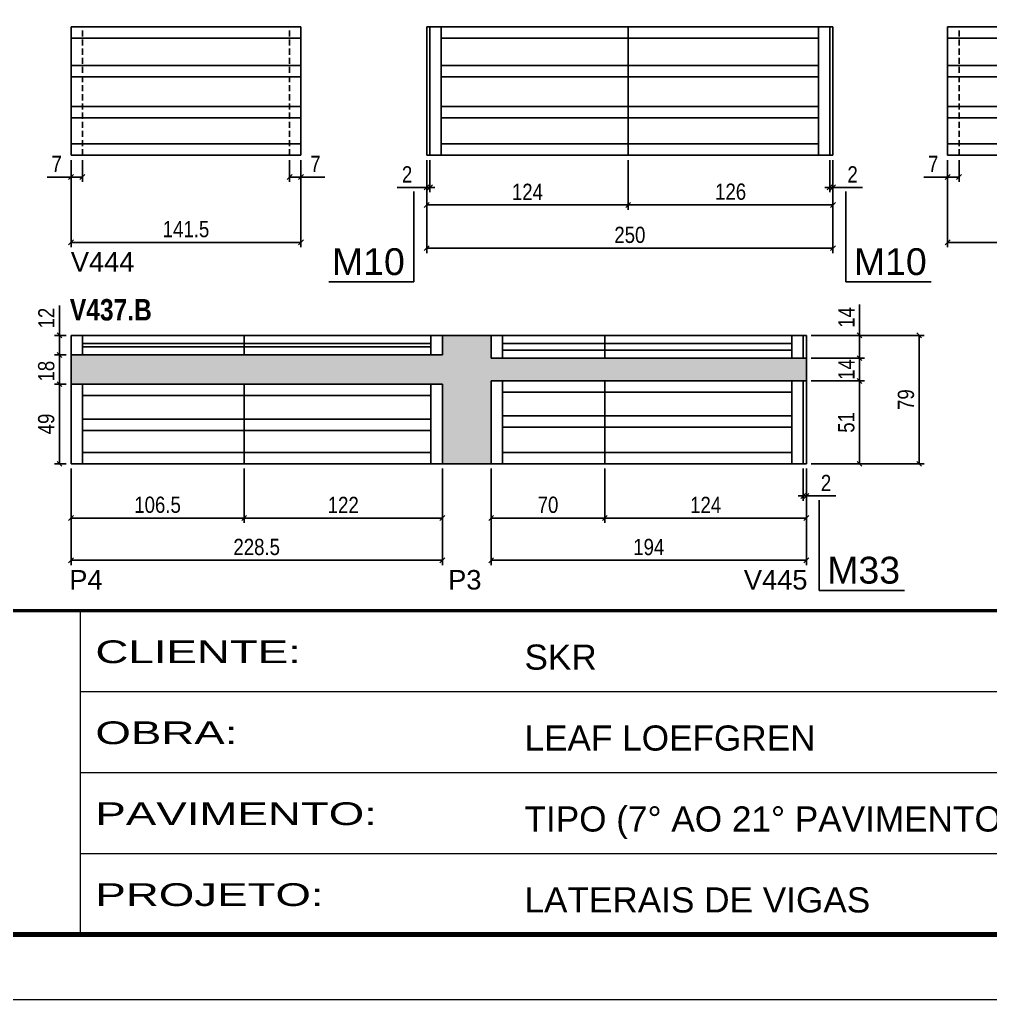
# Model space of a CAD drawing. Extents: x 3309 to 9563, y -2522 to 14608.
# Drawn here: x 3697 to 4295, y 10112 to 10715 of the extents above; entities that cross this region are included whole.
import ezdxf

# ---------------------------------------------------------------- set-up
doc = ezdxf.new("R2010")
doc.units = 0
for name, pattern in [('CONTINUO', [0]), ('DASHED', [0.75, 0.5, -0.25]), ('HIDDEN', [0.375, 0.25, -0.125])]:
    doc.linetypes.add(name, pattern=pattern)
for name, color, linetype in [('5', 5, 'Continuous'), ('COTA', 241, 'Continuous'), ('NOMENCLATURA', 7, 'Continuous'), ('Painéis', 200, 'Continuous'), ('SARR_2.2x7', 40, 'Continuous'), ('SARR_EDITAR', 141, 'Continuous')]:
    doc.layers.add(name, color=color, linetype=linetype)
doc.layers.add('Folhas', color=255, linetype='Continuous', lineweight=9)
doc.layers.add('SARRAFO DE PRESSAO', color=251, linetype='DASHED', lineweight=9)
doc.styles.add('ARIAL', font='arial.ttf')
doc.styles.add('COTA TECNICA', font='techl___.ttf', dxfattribs={"height": 10})
doc.styles.get("Standard").update_dxf_attribs({"font": 'arial.ttf'})
doc.styles.add('TECNICA', font='techb___.ttf', dxfattribs={"height": 10})
doc.styles.add('Tecnologia', font='')
doc.styles.get('Tecnologia').set_extended_font_data('Forgotten Futurist')
doc.dimstyles.new('PAINEL', dxfattribs={"dimtxt": 10, "dimasz": 3, "dimexe": 3, "dimexo": 3, "dimgap": 3, "dimtad": 1, "dimdec": 1, "dimzin": 12, "dimdsep": 46, "dimtxsty": 'COTA TECNICA', "dimblk1": 'OBLIQUE', "dimblk2": 'OBLIQUE', "dimsah": 1, "dimcen": 0.9, "dimclrd": 4, "dimclre": 4, "dimclrt": 240, "dimadec": 1, "dimazin": 3, "dimtfac": 1, "dimtdec": 1, "dimtmove": 0, "dimatfit": 3, "dimfxl": 1, "dimtolj": 1, "dimtzin": 12, "dimarcsym": 0})

# ---------------------------------------------------------------- blocks, each defined once
blk = doc.blocks.new('9999999999')
at = {"color": 30, "linetype": 'CONTINUO'}
for p, q in [((98564.56, 34230.21), (98564.56, 34429.45)), ((98564.56, 34379.64), (99583.98, 34379.64)), ((98564.56, 34329.83), (99487.98, 34329.83)), ((98564.56, 34280.02), (99487.98, 34280.02))]:
    blk.add_line(p, q, dxfattribs=at)
at = {"color": 30, "linetype": 'CONTINUO', "const_width": 2}
blk.add_lwpolyline([(99583.98, 34230.21), (99583.98, 34414.45, 0.414214), (99568.98, 34429.45), (98228.98, 34429.45, 0.414214), (98213.98, 34414.45), (98213.98, 34245.21, 0.414214), (98228.98, 34230.21), (99583.98, 34230.21)], format="xyb", dxfattribs=at)
at = {"layer": 'Folhas'}
blk.add_lwpolyline([(98138.98, 34190.21), (99623.98, 34190.21), (99623.98, 35240.21), (98138.98, 35240.21)], close=True, dxfattribs=at)
at = {"layer": 'Folhas', "color": 30, "const_width": 3}
blk.add_lwpolyline([(98213.98, 34230.21), (99583.98, 34230.21), (99583.98, 35200.21), (98213.98, 35200.21)], close=True, dxfattribs=at)
at = {"color": 7, "linetype": 'Continuous', "ltscale": 5, "style": 'ARIAL'}
for s, height, p in [('SKR', 15.483, (98837.68, 34393.13)), ('LEAF LOEFGREN', 15.4829, (98837.68, 34343.32)), ('TIPO (7° AO 21° PAVIMENTO)', 15.4829, (98837.68, 34293.51)), ('LATERAIS DE VIGAS', 15.4829, (98837.68, 34243.7))]:
    blk.add_text(s, height=height, dxfattribs=at).set_placement(p)
at = {"layer": 'Folhas', "color": 7, "style": 'Tecnologia', "width": 1.5}
for s, p in [('CLIENTE:', (98573.65, 34397.17)), ('OBRA:', (98573.65, 34347.31)), ('PAVIMENTO:', (98573.65, 34297.5)), ('PROJETO:', (98573.65, 34247.69))]:
    blk.add_text(s, height=14, dxfattribs=at).set_placement(p)
blk = doc.blocks.new('_Oblique')
at = {"color": 0, "linetype": 'ByBlock', "lineweight": -2}
blk.add_line((-0.5, -0.5), (0.5, 0.5), dxfattribs=at)
blk = doc.blocks.new('*D1570')
at = {"layer": 'COTA', "color": 4, "lineweight": -2, "transparency": 16777216}
for p, q in [((3987.54, 10438.78), (3987.54, 10379.4)), ((4181.54, 10438.78), (4181.54, 10379.4)), ((4181.54, 10382.4), (3987.54, 10382.4))]:
    blk.add_line(p, q, dxfattribs=at)
at = {"layer": 'Defpoints', "color": 0, "transparency": 16777216}
for p in [(3987.54, 10441.78), (4181.54, 10441.78), (3987.54, 10382.4)]:
    blk.add_point(p, dxfattribs=at)
at = {"layer": 'COTA', "color": 4, "lineweight": -2, "transparency": 16777216, "xscale": 3, "yscale": 3, "zscale": 3, "rotation": 180}
blk.add_blockref('_Oblique', (3987.54, 10382.4), dxfattribs=at)
at = {"layer": 'COTA', "color": 4, "lineweight": -2, "transparency": 16777216, "xscale": 3, "yscale": 3, "zscale": 3}
blk.add_blockref('_Oblique', (4181.54, 10382.4), dxfattribs=at)
at = {"layer": 'COTA', "color": 240, "transparency": 16777216, "insert": (4084.54, 10390.5), "char_height": 10, "attachment_point": 5, "style": 'COTA TECNICA'}
blk.add_mtext('\\A1;194', dxfattribs=at)
blk = doc.blocks.new('*D1567')
at = {"layer": 'COTA', "color": 4, "lineweight": -2, "transparency": 16777216}
for p, q in [((4184.54, 10492.78), (4217.23, 10492.78)), ((4214.23, 10492.78), (4214.23, 10441.78)), ((4184.54, 10441.78), (4217.23, 10441.78))]:
    blk.add_line(p, q, dxfattribs=at)
at = {"layer": 'Defpoints', "color": 0, "transparency": 16777216}
for p in [(4181.54, 10492.78, 0), (4181.54, 10441.78, 0), (4214.23, 10441.78)]:
    blk.add_point(p, dxfattribs=at)
at = {"layer": 'COTA', "color": 4, "lineweight": -2, "transparency": 16777216, "xscale": 3, "yscale": 3, "zscale": 3}
for p, rotation in [((4214.23, 10492.78), 90), ((4214.23, 10441.78), 270)]:
    blk.add_blockref('_Oblique', p, dxfattribs=dict(at, rotation=rotation))
at = {"layer": 'COTA', "color": 240, "transparency": 16777216, "insert": (4206.12, 10467.28), "char_height": 10, "attachment_point": 5, "rotation": 90, "style": 'COTA TECNICA'}
blk.add_mtext('\\A1;51', dxfattribs=at)
blk = doc.blocks.new('*D1568')
at = {"layer": 'COTA', "color": 4, "lineweight": -2, "transparency": 16777216}
for p, q in [((4184.54, 10506.78), (4217.23, 10506.78)), ((4214.23, 10492.78), (4214.23, 10506.78)), ((4184.54, 10492.78), (4217.23, 10492.78))]:
    blk.add_line(p, q, dxfattribs=at)
at = {"layer": 'Defpoints', "color": 0, "transparency": 16777216}
for p in [(4181.54, 10506.78, 0), (4214.23, 10506.78), (4181.54, 10492.78, 0)]:
    blk.add_point(p, dxfattribs=at)
at = {"layer": 'COTA', "color": 4, "lineweight": -2, "transparency": 16777216, "xscale": 3, "yscale": 3, "zscale": 3}
for p, rotation in [((4214.23, 10506.78), 90), ((4214.23, 10492.78), 270)]:
    blk.add_blockref('_Oblique', p, dxfattribs=dict(at, rotation=rotation))
at = {"layer": 'COTA', "color": 240, "transparency": 16777216, "insert": (4206.16, 10499.78), "char_height": 10, "attachment_point": 5, "rotation": 90, "style": 'COTA TECNICA'}
blk.add_mtext('\\A1;14', dxfattribs=at)
blk = doc.blocks.new('*D1565')
at = {"layer": 'COTA', "color": 4, "lineweight": -2, "transparency": 16777216}
for p, q in [((4214.23, 10520.78), (4214.23, 10539.9)), ((4184.54, 10520.78), (4217.23, 10520.78)), ((4214.23, 10506.78), (4214.23, 10520.78)), ((4184.54, 10506.78), (4217.23, 10506.78))]:
    blk.add_line(p, q, dxfattribs=at)
at = {"layer": 'Defpoints', "color": 0, "transparency": 16777216}
for p in [(4181.54, 10520.78), (4214.23, 10520.78), (4181.54, 10506.78)]:
    blk.add_point(p, dxfattribs=at)
at = {"layer": 'COTA', "color": 4, "lineweight": -2, "transparency": 16777216, "xscale": 3, "yscale": 3, "zscale": 3}
for p, rotation in [((4214.23, 10520.78), 90), ((4214.23, 10506.78), 270)]:
    blk.add_blockref('_Oblique', p, dxfattribs=dict(at, rotation=rotation))
at = {"layer": 'COTA', "color": 240, "transparency": 16777216, "insert": (4206.16, 10531.84), "char_height": 10, "attachment_point": 5, "rotation": 90, "style": 'COTA TECNICA'}
blk.add_mtext('\\A1;14', dxfattribs=at)
blk = doc.blocks.new('*D1566')
at = {"layer": 'COTA', "color": 4, "lineweight": -2, "transparency": 16777216}
for p, q in [((4057.54, 10438.78), (4057.54, 10405.39)), ((4181.54, 10438.78), (4181.54, 10405.39)), ((4181.54, 10408.39), (4057.54, 10408.39))]:
    blk.add_line(p, q, dxfattribs=at)
at = {"layer": 'Defpoints', "color": 0, "transparency": 16777216}
for p in [(4057.54, 10441.78), (4181.54, 10441.78), (4057.54, 10408.39)]:
    blk.add_point(p, dxfattribs=at)
at = {"layer": 'COTA', "color": 4, "lineweight": -2, "transparency": 16777216, "xscale": 3, "yscale": 3, "zscale": 3, "rotation": 180}
blk.add_blockref('_Oblique', (4057.54, 10408.39), dxfattribs=at)
at = {"layer": 'COTA', "color": 4, "lineweight": -2, "transparency": 16777216, "xscale": 3, "yscale": 3, "zscale": 3}
blk.add_blockref('_Oblique', (4181.54, 10408.39), dxfattribs=at)
at = {"layer": 'COTA', "color": 240, "transparency": 16777216, "insert": (4119.54, 10416.46), "char_height": 10, "attachment_point": 5, "style": 'COTA TECNICA'}
blk.add_mtext('\\A1;124', dxfattribs=at)
blk = doc.blocks.new('*D1556')
at = {"layer": 'COTA', "color": 4, "lineweight": -2, "transparency": 16777216}
for p, q in [((3987.54, 10438.78), (3987.54, 10405.39)), ((4057.54, 10438.78), (4057.54, 10405.39)), ((4057.54, 10408.39), (3987.54, 10408.39))]:
    blk.add_line(p, q, dxfattribs=at)
at = {"layer": 'Defpoints', "color": 0, "transparency": 16777216}
for p in [(3987.54, 10441.78), (4057.54, 10441.78), (3987.54, 10408.39)]:
    blk.add_point(p, dxfattribs=at)
at = {"layer": 'COTA', "color": 4, "lineweight": -2, "transparency": 16777216, "xscale": 3, "yscale": 3, "zscale": 3, "rotation": 180}
blk.add_blockref('_Oblique', (3987.54, 10408.39), dxfattribs=at)
at = {"layer": 'COTA', "color": 4, "lineweight": -2, "transparency": 16777216, "xscale": 3, "yscale": 3, "zscale": 3}
blk.add_blockref('_Oblique', (4057.54, 10408.39), dxfattribs=at)
at = {"layer": 'COTA', "color": 240, "transparency": 16777216, "insert": (4022.54, 10416.49), "char_height": 10, "attachment_point": 5, "style": 'COTA TECNICA'}
blk.add_mtext('\\A1;70', dxfattribs=at)
blk = doc.blocks.new('*D1557')
at = {"layer": 'COTA', "color": 4, "lineweight": -2, "transparency": 16777216}
for p, q in [((4179.54, 10438.78), (4179.54, 10419)), ((4181.54, 10438.78), (4181.54, 10419)), ((4179.54, 10422), (4176.54, 10422)), ((4179.54, 10422), (4181.54, 10422)), ((4181.54, 10422), (4199.65, 10422))]:
    blk.add_line(p, q, dxfattribs=at)
at = {"layer": 'Defpoints', "color": 0, "transparency": 16777216}
for p in [(4179.54, 10441.78), (4181.54, 10441.78), (4181.54, 10422)]:
    blk.add_point(p, dxfattribs=at)
at = {"layer": 'COTA', "color": 4, "lineweight": -2, "transparency": 16777216, "xscale": 3, "yscale": 3, "zscale": 3}
blk.add_blockref('_Oblique', (4179.54, 10422), dxfattribs=at)
at = {"layer": 'COTA', "color": 4, "lineweight": -2, "transparency": 16777216, "xscale": 3, "yscale": 3, "zscale": 3, "rotation": 180}
blk.add_blockref('_Oblique', (4181.54, 10422), dxfattribs=at)
at = {"layer": 'COTA', "color": 240, "transparency": 16777216, "insert": (4193.6, 10430), "char_height": 10, "attachment_point": 5, "style": 'COTA TECNICA'}
blk.add_mtext('\\A1;2', dxfattribs=at)
blk = doc.blocks.new('*D1558')
at = {"layer": 'COTA', "color": 4, "lineweight": -2, "transparency": 16777216}
for p, q in [((3729.04, 10438.78), (3729.04, 10379.4)), ((3957.54, 10438.78), (3957.54, 10379.4)), ((3957.54, 10382.4), (3729.04, 10382.4))]:
    blk.add_line(p, q, dxfattribs=at)
at = {"layer": 'Defpoints', "color": 0, "transparency": 16777216}
for p in [(3729.04, 10441.78), (3957.54, 10441.78), (3729.04, 10382.4)]:
    blk.add_point(p, dxfattribs=at)
at = {"layer": 'COTA', "color": 4, "lineweight": -2, "transparency": 16777216, "xscale": 3, "yscale": 3, "zscale": 3, "rotation": 180}
blk.add_blockref('_Oblique', (3729.04, 10382.4), dxfattribs=at)
at = {"layer": 'COTA', "color": 4, "lineweight": -2, "transparency": 16777216, "xscale": 3, "yscale": 3, "zscale": 3}
blk.add_blockref('_Oblique', (3957.54, 10382.4), dxfattribs=at)
at = {"layer": 'COTA', "color": 240, "transparency": 16777216, "insert": (3843.29, 10390.53), "char_height": 10, "attachment_point": 5, "style": 'COTA TECNICA'}
blk.add_mtext('\\A1;228.5', dxfattribs=at)
blk = doc.blocks.new('*D1559')
at = {"layer": 'COTA', "color": 4, "lineweight": -2, "transparency": 16777216}
for p, q in [((3835.54, 10438.78), (3835.54, 10405.39)), ((3957.54, 10438.78), (3957.54, 10405.39)), ((3957.54, 10408.39), (3835.54, 10408.39))]:
    blk.add_line(p, q, dxfattribs=at)
at = {"layer": 'Defpoints', "color": 0, "transparency": 16777216}
for p in [(3835.54, 10441.78), (3957.54, 10441.78), (3835.54, 10408.39)]:
    blk.add_point(p, dxfattribs=at)
at = {"layer": 'COTA', "color": 4, "lineweight": -2, "transparency": 16777216, "xscale": 3, "yscale": 3, "zscale": 3, "rotation": 180}
blk.add_blockref('_Oblique', (3835.54, 10408.39), dxfattribs=at)
at = {"layer": 'COTA', "color": 4, "lineweight": -2, "transparency": 16777216, "xscale": 3, "yscale": 3, "zscale": 3}
blk.add_blockref('_Oblique', (3957.54, 10408.39), dxfattribs=at)
at = {"layer": 'COTA', "color": 240, "transparency": 16777216, "insert": (3896.54, 10416.45), "char_height": 10, "attachment_point": 5, "style": 'COTA TECNICA'}
blk.add_mtext('\\A1;122', dxfattribs=at)
blk = doc.blocks.new('*D1560')
at = {"layer": 'COTA', "color": 4, "lineweight": -2, "transparency": 16777216}
for p, q in [((3729.04, 10438.78), (3729.04, 10405.39)), ((3835.54, 10438.78), (3835.54, 10405.39)), ((3835.54, 10408.39), (3729.04, 10408.39))]:
    blk.add_line(p, q, dxfattribs=at)
at = {"layer": 'Defpoints', "color": 0, "transparency": 16777216}
for p in [(3729.04, 10441.78), (3835.54, 10441.78), (3729.04, 10408.39)]:
    blk.add_point(p, dxfattribs=at)
at = {"layer": 'COTA', "color": 4, "lineweight": -2, "transparency": 16777216, "xscale": 3, "yscale": 3, "zscale": 3, "rotation": 180}
blk.add_blockref('_Oblique', (3729.04, 10408.39), dxfattribs=at)
at = {"layer": 'COTA', "color": 4, "lineweight": -2, "transparency": 16777216, "xscale": 3, "yscale": 3, "zscale": 3}
blk.add_blockref('_Oblique', (3835.54, 10408.39), dxfattribs=at)
at = {"layer": 'COTA', "color": 240, "transparency": 16777216, "insert": (3782.29, 10416.5), "char_height": 10, "attachment_point": 5, "style": 'COTA TECNICA'}
blk.add_mtext('\\A1;106.5', dxfattribs=at)
blk = doc.blocks.new('*D1562')
at = {"layer": 'COTA', "color": 4, "lineweight": -2, "transparency": 16777216}
for p, q in [((3726.04, 10490.78), (3718.91, 10490.78)), ((3721.91, 10441.78), (3721.91, 10490.78)), ((3726.04, 10441.78), (3718.91, 10441.78))]:
    blk.add_line(p, q, dxfattribs=at)
at = {"layer": 'Defpoints', "color": 0, "transparency": 16777216}
for p in [(3721.91, 10490.78), (3729.04, 10490.78), (3729.04, 10441.78)]:
    blk.add_point(p, dxfattribs=at)
at = {"layer": 'COTA', "color": 4, "lineweight": -2, "transparency": 16777216, "xscale": 3, "yscale": 3, "zscale": 3}
for p, rotation in [((3721.91, 10490.78), 90), ((3721.91, 10441.78), 270)]:
    blk.add_blockref('_Oblique', p, dxfattribs=dict(at, rotation=rotation))
at = {"layer": 'COTA', "color": 240, "transparency": 16777216, "insert": (3713.81, 10466.28), "char_height": 10, "attachment_point": 5, "rotation": 90, "style": 'COTA TECNICA'}
blk.add_mtext('\\A1;49', dxfattribs=at)
blk = doc.blocks.new('*D1563')
at = {"layer": 'COTA', "color": 4, "lineweight": -2, "transparency": 16777216}
for p, q in [((3726.04, 10508.78), (3718.91, 10508.78)), ((3721.91, 10490.78), (3721.91, 10508.78)), ((3726.04, 10490.78), (3718.91, 10490.78))]:
    blk.add_line(p, q, dxfattribs=at)
at = {"layer": 'Defpoints', "color": 0, "transparency": 16777216}
for p in [(3721.91, 10508.78), (3729.04, 10508.78), (3729.04, 10490.78)]:
    blk.add_point(p, dxfattribs=at)
at = {"layer": 'COTA', "color": 4, "lineweight": -2, "transparency": 16777216, "xscale": 3, "yscale": 3, "zscale": 3}
for p, rotation in [((3721.91, 10508.78), 90), ((3721.91, 10490.78), 270)]:
    blk.add_blockref('_Oblique', p, dxfattribs=dict(at, rotation=rotation))
at = {"layer": 'COTA', "color": 240, "transparency": 16777216, "insert": (3713.82, 10498.78), "char_height": 10, "attachment_point": 5, "rotation": 90, "style": 'COTA TECNICA'}
blk.add_mtext('\\A1;18', dxfattribs=at)
blk = doc.blocks.new('*D1564')
at = {"layer": 'COTA', "color": 4, "lineweight": -2, "transparency": 16777216}
for p, q in [((3721.91, 10520.78), (3721.91, 10539.1)), ((3726.04, 10520.78), (3718.91, 10520.78)), ((3721.91, 10508.78), (3721.91, 10520.78)), ((3726.04, 10508.78), (3718.91, 10508.78))]:
    blk.add_line(p, q, dxfattribs=at)
at = {"layer": 'Defpoints', "color": 0, "transparency": 16777216}
for p in [(3721.91, 10520.78), (3729.04, 10520.78), (3729.04, 10508.78)]:
    blk.add_point(p, dxfattribs=at)
at = {"layer": 'COTA', "color": 4, "lineweight": -2, "transparency": 16777216, "xscale": 3, "yscale": 3, "zscale": 3}
for p, rotation in [((3721.91, 10520.78), 90), ((3721.91, 10508.78), 270)]:
    blk.add_blockref('_Oblique', p, dxfattribs=dict(at, rotation=rotation))
at = {"layer": 'COTA', "color": 240, "transparency": 16777216, "insert": (3713.86, 10531.44), "char_height": 10, "attachment_point": 5, "rotation": 90, "style": 'COTA TECNICA'}
blk.add_mtext('\\A1;12', dxfattribs=at)
blk = doc.blocks.new('*D1573')
at = {"layer": 'COTA', "color": 4, "lineweight": -2, "transparency": 16777216}
for p, q in [((3729.04, 10628.67), (3729.04, 10575.05)), ((3870.54, 10628.67), (3870.54, 10575.05)), ((3870.54, 10578.05), (3729.04, 10578.05))]:
    blk.add_line(p, q, dxfattribs=at)
at = {"layer": 'Defpoints', "color": 0, "transparency": 16777216}
for p in [(3729.04, 10631.67), (3870.54, 10631.67), (3729.04, 10578.05)]:
    blk.add_point(p, dxfattribs=at)
at = {"layer": 'COTA', "color": 4, "lineweight": -2, "transparency": 16777216, "xscale": 3, "yscale": 3, "zscale": 3, "rotation": 180}
blk.add_blockref('_Oblique', (3729.04, 10578.05), dxfattribs=at)
at = {"layer": 'COTA', "color": 4, "lineweight": -2, "transparency": 16777216, "xscale": 3, "yscale": 3, "zscale": 3}
blk.add_blockref('_Oblique', (3870.54, 10578.05), dxfattribs=at)
at = {"layer": 'COTA', "color": 240, "transparency": 16777216, "insert": (3799.79, 10586.16), "char_height": 10, "attachment_point": 5, "style": 'COTA TECNICA'}
blk.add_mtext('\\A1;141.5', dxfattribs=at)
blk = doc.blocks.new('*D1574')
at = {"layer": 'COTA', "color": 4, "lineweight": -2, "transparency": 16777216}
for p, q in [((3863.54, 10628.67), (3863.54, 10615.25)), ((3870.54, 10628.67), (3870.54, 10615.25)), ((3863.54, 10618.25), (3870.54, 10618.25)), ((3870.54, 10618.25), (3885.27, 10618.25))]:
    blk.add_line(p, q, dxfattribs=at)
at = {"layer": 'Defpoints', "color": 0, "transparency": 16777216}
for p in [(3863.54, 10631.67), (3870.54, 10631.67), (3870.54, 10618.25)]:
    blk.add_point(p, dxfattribs=at)
at = {"layer": 'COTA', "color": 4, "lineweight": -2, "transparency": 16777216, "xscale": 3, "yscale": 3, "zscale": 3, "rotation": 180}
blk.add_blockref('_Oblique', (3863.54, 10618.25), dxfattribs=at)
at = {"layer": 'COTA', "color": 4, "lineweight": -2, "transparency": 16777216, "xscale": 3, "yscale": 3, "zscale": 3}
blk.add_blockref('_Oblique', (3870.54, 10618.25), dxfattribs=at)
at = {"layer": 'COTA', "color": 240, "transparency": 16777216, "insert": (3879.41, 10626.32), "char_height": 10, "attachment_point": 5, "style": 'COTA TECNICA'}
blk.add_mtext('\\A1;7', dxfattribs=at)
blk = doc.blocks.new('*D1572')
at = {"layer": 'COTA', "color": 4, "lineweight": -2, "transparency": 16777216}
for p, q in [((3729.04, 10628.67), (3729.04, 10615.25)), ((3736.04, 10628.67), (3736.04, 10615.25)), ((3729.04, 10618.25), (3714.31, 10618.25)), ((3736.04, 10618.25), (3729.04, 10618.25))]:
    blk.add_line(p, q, dxfattribs=at)
at = {"layer": 'Defpoints', "color": 0, "transparency": 16777216}
for p in [(3729.04, 10631.67), (3736.04, 10631.67), (3729.04, 10618.25)]:
    blk.add_point(p, dxfattribs=at)
at = {"layer": 'COTA', "color": 4, "lineweight": -2, "transparency": 16777216, "xscale": 3, "yscale": 3, "zscale": 3, "rotation": 180}
blk.add_blockref('_Oblique', (3729.04, 10618.25), dxfattribs=at)
at = {"layer": 'COTA', "color": 4, "lineweight": -2, "transparency": 16777216, "xscale": 3, "yscale": 3, "zscale": 3}
blk.add_blockref('_Oblique', (3736.04, 10618.25), dxfattribs=at)
at = {"layer": 'COTA', "color": 240, "transparency": 16777216, "insert": (3720.18, 10626.32), "char_height": 10, "attachment_point": 5, "style": 'COTA TECNICA'}
blk.add_mtext('\\A1;7', dxfattribs=at)
blk = doc.blocks.new('*D1578')
at = {"layer": 'COTA', "color": 4, "lineweight": -2, "transparency": 16777216}
for p, q in [((3947.9, 10628.67), (3947.9, 10571.5)), ((4197.9, 10628.67), (4197.9, 10571.5)), ((4197.9, 10574.5), (3947.9, 10574.5))]:
    blk.add_line(p, q, dxfattribs=at)
at = {"layer": 'Defpoints', "color": 0, "transparency": 16777216}
for p in [(3947.9, 10631.67), (4197.9, 10631.67), (3947.9, 10574.5)]:
    blk.add_point(p, dxfattribs=at)
at = {"layer": 'COTA', "color": 4, "lineweight": -2, "transparency": 16777216, "xscale": 3, "yscale": 3, "zscale": 3, "rotation": 180}
blk.add_blockref('_Oblique', (3947.9, 10574.5), dxfattribs=at)
at = {"layer": 'COTA', "color": 4, "lineweight": -2, "transparency": 16777216, "xscale": 3, "yscale": 3, "zscale": 3}
blk.add_blockref('_Oblique', (4197.9, 10574.5), dxfattribs=at)
at = {"layer": 'COTA', "color": 240, "transparency": 16777216, "insert": (4072.9, 10582.61), "char_height": 10, "attachment_point": 5, "style": 'COTA TECNICA'}
blk.add_mtext('\\A1;250', dxfattribs=at)
blk = doc.blocks.new('*D1575')
at = {"layer": 'COTA', "color": 4, "lineweight": -2, "transparency": 16777216}
for p, q in [((3947.9, 10628.67), (3947.9, 10598.09)), ((4071.9, 10628.67), (4071.9, 10598.09)), ((3947.9, 10601.09), (4071.9, 10601.09))]:
    blk.add_line(p, q, dxfattribs=at)
at = {"layer": 'Defpoints', "color": 0, "transparency": 16777216}
for p in [(3947.9, 10631.67), (4071.9, 10631.67), (4071.9, 10601.09)]:
    blk.add_point(p, dxfattribs=at)
at = {"layer": 'COTA', "color": 4, "lineweight": -2, "transparency": 16777216, "xscale": 3, "yscale": 3, "zscale": 3, "rotation": 180}
blk.add_blockref('_Oblique', (3947.9, 10601.09), dxfattribs=at)
at = {"layer": 'COTA', "color": 4, "lineweight": -2, "transparency": 16777216, "xscale": 3, "yscale": 3, "zscale": 3}
blk.add_blockref('_Oblique', (4071.9, 10601.09), dxfattribs=at)
at = {"layer": 'COTA', "color": 240, "transparency": 16777216, "insert": (4009.9, 10609.16), "char_height": 10, "attachment_point": 5, "style": 'COTA TECNICA'}
blk.add_mtext('\\A1;124', dxfattribs=at)
blk = doc.blocks.new('*D1576')
at = {"layer": 'COTA', "color": 4, "lineweight": -2, "transparency": 16777216}
for p, q in [((3947.9, 10628.67), (3947.9, 10608.89)), ((3949.9, 10628.67), (3949.9, 10608.89)), ((3947.9, 10611.89), (3929.79, 10611.89)), ((3949.9, 10611.89), (3947.9, 10611.89)), ((3949.9, 10611.89), (3952.9, 10611.89))]:
    blk.add_line(p, q, dxfattribs=at)
at = {"layer": 'Defpoints', "color": 0, "transparency": 16777216}
for p in [(3947.9, 10631.67), (3949.9, 10631.67), (3947.9, 10611.89)]:
    blk.add_point(p, dxfattribs=at)
at = {"layer": 'COTA', "color": 4, "lineweight": -2, "transparency": 16777216, "xscale": 3, "yscale": 3, "zscale": 3}
blk.add_blockref('_Oblique', (3947.9, 10611.89), dxfattribs=at)
at = {"layer": 'COTA', "color": 4, "lineweight": -2, "transparency": 16777216, "xscale": 3, "yscale": 3, "zscale": 3, "rotation": 180}
blk.add_blockref('_Oblique', (3949.9, 10611.89), dxfattribs=at)
at = {"layer": 'COTA', "color": 240, "transparency": 16777216, "insert": (3935.84, 10619.89), "char_height": 10, "attachment_point": 5, "style": 'COTA TECNICA'}
blk.add_mtext('\\A1;2', dxfattribs=at)
blk = doc.blocks.new('*D1579')
at = {"layer": 'COTA', "color": 4, "lineweight": -2, "transparency": 16777216}
for p, q in [((4071.9, 10628.67), (4071.9, 10598.09)), ((4197.9, 10628.67), (4197.9, 10598.09)), ((4071.9, 10601.09), (4197.9, 10601.09))]:
    blk.add_line(p, q, dxfattribs=at)
at = {"layer": 'Defpoints', "color": 0, "transparency": 16777216}
for p in [(4071.9, 10631.67), (4197.9, 10631.67), (4197.9, 10601.09)]:
    blk.add_point(p, dxfattribs=at)
at = {"layer": 'COTA', "color": 4, "lineweight": -2, "transparency": 16777216, "xscale": 3, "yscale": 3, "zscale": 3, "rotation": 180}
blk.add_blockref('_Oblique', (4071.9, 10601.09), dxfattribs=at)
at = {"layer": 'COTA', "color": 4, "lineweight": -2, "transparency": 16777216, "xscale": 3, "yscale": 3, "zscale": 3}
blk.add_blockref('_Oblique', (4197.9, 10601.09), dxfattribs=at)
at = {"layer": 'COTA', "color": 240, "transparency": 16777216, "insert": (4134.9, 10609.19), "char_height": 10, "attachment_point": 5, "style": 'COTA TECNICA'}
blk.add_mtext('\\A1;126', dxfattribs=at)
blk = doc.blocks.new('*D1577')
at = {"layer": 'COTA', "color": 4, "lineweight": -2, "transparency": 16777216}
for p, q in [((4195.9, 10628.67), (4195.9, 10608.89)), ((4197.9, 10628.67), (4197.9, 10608.89)), ((4195.9, 10611.89), (4192.9, 10611.89)), ((4195.9, 10611.89), (4197.9, 10611.89)), ((4197.9, 10611.89), (4216.01, 10611.89))]:
    blk.add_line(p, q, dxfattribs=at)
at = {"layer": 'Defpoints', "color": 0, "transparency": 16777216}
for p in [(4195.9, 10631.67), (4197.9, 10631.67), (4197.9, 10611.89)]:
    blk.add_point(p, dxfattribs=at)
at = {"layer": 'COTA', "color": 4, "lineweight": -2, "transparency": 16777216, "xscale": 3, "yscale": 3, "zscale": 3}
blk.add_blockref('_Oblique', (4195.9, 10611.89), dxfattribs=at)
at = {"layer": 'COTA', "color": 4, "lineweight": -2, "transparency": 16777216, "xscale": 3, "yscale": 3, "zscale": 3, "rotation": 180}
blk.add_blockref('_Oblique', (4197.9, 10611.89), dxfattribs=at)
at = {"layer": 'COTA', "color": 240, "transparency": 16777216, "insert": (4209.95, 10619.89), "char_height": 10, "attachment_point": 5, "style": 'COTA TECNICA'}
blk.add_mtext('\\A1;2', dxfattribs=at)
blk = doc.blocks.new('*D1582')
at = {"layer": 'COTA', "color": 4, "lineweight": -2, "transparency": 16777216}
for p, q in [((4268.44, 10628.67), (4268.44, 10615.25)), ((4275.44, 10628.67), (4275.44, 10615.25)), ((4268.44, 10618.25), (4253.71, 10618.25)), ((4275.44, 10618.25), (4268.44, 10618.25))]:
    blk.add_line(p, q, dxfattribs=at)
at = {"layer": 'Defpoints', "color": 0, "transparency": 16777216}
for p in [(4268.44, 10631.67), (4275.44, 10631.67), (4268.44, 10618.25)]:
    blk.add_point(p, dxfattribs=at)
at = {"layer": 'COTA', "color": 4, "lineweight": -2, "transparency": 16777216, "xscale": 3, "yscale": 3, "zscale": 3, "rotation": 180}
blk.add_blockref('_Oblique', (4268.44, 10618.25), dxfattribs=at)
at = {"layer": 'COTA', "color": 4, "lineweight": -2, "transparency": 16777216, "xscale": 3, "yscale": 3, "zscale": 3}
blk.add_blockref('_Oblique', (4275.44, 10618.25), dxfattribs=at)
at = {"layer": 'COTA', "color": 240, "transparency": 16777216, "insert": (4259.58, 10626.32), "char_height": 10, "attachment_point": 5, "style": 'COTA TECNICA'}
blk.add_mtext('\\A1;7', dxfattribs=at)
blk = doc.blocks.new('*D1583')
at = {"layer": 'COTA', "color": 4, "lineweight": -2, "transparency": 16777216}
for p, q in [((4268.44, 10628.67), (4268.44, 10575.05)), ((4398.44, 10628.67), (4398.44, 10575.05)), ((4398.44, 10578.05), (4268.44, 10578.05))]:
    blk.add_line(p, q, dxfattribs=at)
at = {"layer": 'Defpoints', "color": 0, "transparency": 16777216}
for p in [(4268.44, 10631.67), (4398.44, 10631.67), (4268.44, 10578.05)]:
    blk.add_point(p, dxfattribs=at)
at = {"layer": 'COTA', "color": 4, "lineweight": -2, "transparency": 16777216, "xscale": 3, "yscale": 3, "zscale": 3, "rotation": 180}
blk.add_blockref('_Oblique', (4268.44, 10578.05), dxfattribs=at)
at = {"layer": 'COTA', "color": 4, "lineweight": -2, "transparency": 16777216, "xscale": 3, "yscale": 3, "zscale": 3}
blk.add_blockref('_Oblique', (4398.44, 10578.05), dxfattribs=at)
at = {"layer": 'COTA', "color": 240, "transparency": 16777216, "insert": (4333.44, 10586.26), "char_height": 10, "attachment_point": 5, "style": 'COTA TECNICA'}
blk.add_mtext('\\A1;130', dxfattribs=at)
blk = doc.blocks.new('*D1588')
at = {"layer": 'COTA', "color": 4, "lineweight": -2, "transparency": 16777216}
for p, q in [((4184.54, 10520.78), (4253.92, 10520.78)), ((4250.92, 10441.78), (4250.92, 10520.78)), ((4184.54, 10441.78), (4253.92, 10441.78))]:
    blk.add_line(p, q, dxfattribs=at)
at = {"layer": 'Defpoints', "color": 0, "transparency": 16777216}
for p in [(4181.54, 10520.78), (4250.92, 10520.78), (4181.54, 10441.78)]:
    blk.add_point(p, dxfattribs=at)
at = {"layer": 'COTA', "color": 4, "lineweight": -2, "transparency": 16777216, "xscale": 3, "yscale": 3, "zscale": 3}
for p, rotation in [((4250.92, 10520.78), 90), ((4250.92, 10441.78), 270)]:
    blk.add_blockref('_Oblique', p, dxfattribs=dict(at, rotation=rotation))
at = {"layer": 'COTA', "color": 240, "transparency": 16777216, "insert": (4242.82, 10481.28), "char_height": 10, "attachment_point": 5, "rotation": 90, "style": 'COTA TECNICA'}
blk.add_mtext('\\A1;79', dxfattribs=at)

msp = doc.modelspace()

# ---------------------------------------------------------------- hatches: boundary and pattern name
at = {"layer": 'COTA'}
h = msp.add_hatch(dxfattribs=at)
h.set_pattern_fill('AR-CONC', color=256, scale=0.03)
h.set_pattern_definition([(50, (-1636.579, -2844.969), (5.4655401, -0.4781726), [0.5715, -6.2865]), (355, (-1636.579, -2844.969), (-1.0573026, 5.7317054), [0.4572, -5.0292175]), (100.451445, (-1636.1235, -2845.009), (4.4082374, 5.2535326), [0.4857003, -5.3427073]), (46.1842, (-1636.579, -2843.445), (8.1323712, -1.2612698), [0.85725, -9.42975]), (96.63556, (-1635.901, -2843.55), (7.122124, 7.4227837), [0.7285507, -8.0140682]), (351.18415, (-1636.579, -2843.445), (7.122124, 7.4227837), [0.685799, -7.543792]), (21, (-1635.817, -2843.826), (4.5484317, -3.067956), [0.5715, -6.2865]), (326, (-1635.817, -2843.826), (1.8540609, 5.525639), [0.4572, -5.0292]), (71.451445, (-1635.438, -2844.0816), (6.4024926, 2.457683), [0.4857003, -5.3426981]), (37.5, (-1636.579, -2844.969), (0.0926581, 2.53665117), [0, -4.96824, 0, -5.1054, 0, -5.04825]), (7.5, (-1636.579, -2844.969), (2.0045899, 3.00541724), [0, -2.91084, 0, -4.85394, 0, -1.92405]), (327.5, (-1638.2782, -2844.969), (4.06771786, -0.17186232), [0, -1.905, 0, -5.9436, 0, -7.8867]), (317.5, (-1639.0402, -2844.969), (4.4438754, 0.7627947), [0, -2.4765, 0, -3.94716, 0, -5.6007])])
h.paths.add_polyline_path([(3987.54, 10492.78), (4181.54, 10492.78), (4181.54, 10506.78), (3987.54, 10506.78), (3987.54, 10520.78), (3957.54, 10520.78), (3957.54, 10508.78), (3729.04, 10508.78), (3729.04, 10490.78), (3957.54, 10490.78), (3957.54, 10441.78), (3987.54, 10441.78)])

# ---------------------------------------------------------------- linework, layer by layer
for p, q in [((3987.54, 10520.78), (3957.54, 10520.78)), ((3729.04, 10490.78), (3729.04, 10508.78)), ((4181.54, 10492.78), (4181.54, 10506.78)), ((3987.54, 10441.78), (3957.54, 10441.78))]:
    msp.add_line(p, q, dxfattribs=at)
at = {"layer": 'NOMENCLATURA', "linetype": 'Continuous'}
for p, q in [((3939.98, 10553.74), (3939.98, 10609.37)), ((4205.81, 10553.74), (4205.81, 10609.37)), ((3887.58, 10553.74), (3939.98, 10553.74)), ((4258.22, 10553.74), (4205.81, 10553.74)), ((4189.45, 10363.86), (4189.45, 10419.49)), ((4241.86, 10363.86), (4189.45, 10363.86))]:
    msp.add_line(p, q, dxfattribs=at)
at = {"layer": 'Painéis', "linetype": 'ByBlock'}
for p, q in [((3870.54, 10710.67), (3729.04, 10710.67)), ((3729.04, 10710.67), (3729.04, 10631.67)), ((3870.54, 10631.67), (3870.54, 10710.67)), ((4197.9, 10710.67), (3947.9, 10710.67)), ((3947.9, 10710.67), (3947.9, 10631.67)), ((3949.9, 10710.67), (3949.9, 10631.67)), ((4071.9, 10710.67), (4071.9, 10631.67)), ((4195.9, 10631.67), (4195.9, 10710.67)), ((4197.9, 10631.67), (4197.9, 10710.67)), ((4268.44, 10631.67), (4268.44, 10710.67)), ((4268.44, 10710.67), (4398.44, 10710.67)), ((3729.04, 10631.67), (3870.54, 10631.67)), ((3947.9, 10631.67), (4197.9, 10631.67)), ((4398.44, 10631.67), (4268.44, 10631.67)), ((3729.04, 10508.78), (3729.04, 10520.78)), ((3729.04, 10520.78), (3957.54, 10520.78)), ((3835.54, 10520.78), (3835.54, 10508.78)), ((3957.54, 10520.78), (3957.54, 10508.78)), ((4181.54, 10520.78), (3987.54, 10520.78)), ((3987.54, 10506.78), (3987.54, 10520.78)), ((4057.54, 10506.78), (4057.54, 10520.78)), ((4179.54, 10506.78), (4179.54, 10520.78)), ((4181.54, 10506.78), (4181.54, 10520.78)), ((3957.54, 10508.78), (3729.04, 10508.78)), ((4181.54, 10506.78), (3987.54, 10506.78)), ((3987.54, 10441.78), (3987.54, 10492.78)), ((3987.54, 10492.78), (4181.54, 10492.78)), ((4057.54, 10492.78), (4057.54, 10441.78)), ((4179.54, 10441.78), (4179.54, 10492.78)), ((4181.54, 10492.78), (4181.54, 10441.78)), ((3729.04, 10441.78), (3729.04, 10490.78)), ((3729.04, 10490.78), (3957.54, 10490.78)), ((3835.54, 10490.78), (3835.54, 10441.78)), ((3957.54, 10490.78), (3957.54, 10441.78)), ((3957.54, 10441.78), (3729.04, 10441.78)), ((4181.54, 10441.78), (3987.54, 10441.78))]:
    msp.add_line(p, q, dxfattribs=at)
at = {"layer": 'SARR_2.2x7', "linetype": 'HIDDEN', "ltscale": 15}
for p, q in [((3736.04, 10631.67), (3736.04, 10710.67)), ((3863.54, 10631.67), (3863.54, 10710.67)), ((4275.44, 10631.67), (4275.44, 10710.67))]:
    msp.add_line(p, q, dxfattribs=at)
at = {"layer": 'SARR_2.2x7', "linetype": 'Continuous'}
for p, q in [((3956.9, 10631.67), (3956.9, 10710.67)), ((4188.9, 10631.67), (4188.9, 10710.67)), ((3729.04, 10703.67), (3870.54, 10703.67)), ((3956.9, 10703.67), (4188.9, 10703.67)), ((4391.44, 10703.67), (4268.44, 10703.67)), ((3729.04, 10686.93), (3870.54, 10686.93)), ((3956.9, 10686.93), (4188.9, 10686.93)), ((4391.44, 10686.93), (4268.44, 10686.93)), ((3729.04, 10679.93), (3870.54, 10679.93)), ((3956.9, 10679.93), (4188.9, 10679.93)), ((4391.44, 10679.93), (4268.44, 10679.93)), ((3729.04, 10661.67), (3870.54, 10661.67)), ((3956.9, 10661.67), (4188.9, 10661.67)), ((4391.44, 10661.67), (4268.44, 10661.67)), ((3729.04, 10654.67), (3870.54, 10654.67)), ((3956.9, 10654.67), (4188.9, 10654.67)), ((4391.44, 10654.67), (4268.44, 10654.67)), ((3729.04, 10638.67), (3870.54, 10638.67)), ((3956.9, 10638.67), (4188.9, 10638.67)), ((4391.44, 10638.67), (4268.44, 10638.67)), ((3736.04, 10508.78), (3736.04, 10520.78)), ((3950.54, 10508.78), (3950.54, 10520.78)), ((3994.54, 10506.78), (3994.54, 10520.78)), ((4172.54, 10506.78), (4172.54, 10520.78)), ((3994.54, 10441.78), (3994.54, 10492.78)), ((4172.54, 10441.78), (4172.54, 10492.78)), ((3736.04, 10441.78), (3736.04, 10490.78)), ((3950.54, 10441.78), (3950.54, 10490.78)), ((3835.54, 10483.78), (3736.04, 10483.78)), ((3950.54, 10483.78), (3835.54, 10483.78)), ((4057.54, 10485.78), (3994.54, 10485.78)), ((4172.54, 10485.78), (4057.54, 10485.78)), ((3835.54, 10469.22), (3736.04, 10469.22)), ((3950.54, 10469.22), (3835.54, 10469.22)), ((4057.54, 10471.22), (3994.54, 10471.22)), ((4172.54, 10471.22), (4057.54, 10471.22)), ((4057.54, 10464.22), (3994.54, 10464.22)), ((4172.54, 10464.22), (4057.54, 10464.22)), ((3835.54, 10462.22), (3736.04, 10462.22)), ((3950.54, 10462.22), (3835.54, 10462.22)), ((3835.54, 10448.78), (3736.04, 10448.78)), ((3950.54, 10448.78), (3835.54, 10448.78)), ((4057.54, 10448.78), (3994.54, 10448.78)), ((4172.54, 10448.78), (4057.54, 10448.78))]:
    msp.add_line(p, q, dxfattribs=at)
at = {"layer": 'SARR_EDITAR', "linetype": 'Continuous'}
for p, q in [((3736.04, 10515.78), (3835.54, 10515.78)), ((3736.04, 10513.78), (3835.54, 10513.78)), ((3950.54, 10515.78), (3835.54, 10515.78)), ((3950.54, 10513.78), (3835.54, 10513.78)), ((4057.54, 10515.78), (3994.54, 10515.78)), ((4057.54, 10511.78), (3994.54, 10511.78)), ((4172.54, 10515.78), (4057.54, 10515.78)), ((4172.54, 10511.78), (4057.54, 10511.78))]:
    msp.add_line(p, q, dxfattribs=at)

# ---------------------------------------------------------------- block references
at = {"layer": 'SARRAFO DE PRESSAO', "color": 6, "linetype": 'ByBlock'}
msp.add_blockref('9999999999', (-94829.61, -24078.07), dxfattribs=at)

# ---------------------------------------------------------------- texts
at = {"layer": '5', "linetype": 'Continuous'}
for s, rotation, p in [('V444', 359.99996, (3728.9, 10560.03)), ('P4', 0.00004, (3727.97, 10364.39)), ('P3', 0.00004, (3961.09, 10364.39)), ('V445', 0.00004, (4143.05, 10364.39))]:
    msp.add_text(s, height=12, rotation=rotation, dxfattribs=at).set_placement(p)
at = {"layer": 'NOMENCLATURA', "linetype": 'Continuous'}
for s, p in [('M10', (3889.59, 10557.94)), ('M10', (4210.76, 10557.94)), ('M33', (4194.34, 10368.05))]:
    msp.add_text(s, height=16.5, dxfattribs=at).set_placement(p)
at = {"layer": 'NOMENCLATURA', "style": 'TECNICA'}
msp.add_text('V437.B', height=13.2, dxfattribs=at).set_placement((3728.32, 10529.97))

# ---------------------------------------------------------------- dimensions: what is measured, and where the dimension line sits
at = {"layer": 'COTA'}
for base, p1, p2, angle, picture, middle in [((3729.04, 10618.25), (3736.04, 10631.67), (3729.04, 10631.67), 180, '*D1572', (3720.18, 10626.32)), ((3729.04, 10578.05), (3870.54, 10631.67), (3729.04, 10631.67), 180, '*D1573', (3799.79, 10586.16)), ((3947.9, 10574.5), (4197.9, 10631.67), (3947.9, 10631.67), 180, '*D1578', (4072.9, 10582.61)), ((4197.9, 10611.89), (4195.9, 10631.67), (4197.9, 10631.67), 180, '*D1577', (4209.95, 10619.89)), ((4268.44, 10618.25), (4275.44, 10631.67), (4268.44, 10631.67), 180, '*D1582', (4259.58, 10626.32)), ((3721.91, 10520.78), (3729.04, 10508.78), (3729.04, 10520.78), 90, '*D1564', (3713.86, 10531.44)), ((4214.23, 10520.78), (4181.54, 10506.78), (4181.54, 10520.78), 90, '*D1565', (4206.16, 10531.84)), ((4250.92, 10520.78), (4181.54, 10441.78), (4181.54, 10520.78), 90, '*D1588', (4242.82, 10481.28)), ((4214.23, 10441.78, 0), (4181.54, 10492.78), (4181.54, 10441.78), 90, '*D1567', (4206.12, 10467.28, 0)), ((3721.91, 10490.78), (3729.04, 10441.78), (3729.04, 10490.78), 90, '*D1562', (3713.81, 10466.28)), ((3835.54, 10408.39), (3957.54, 10441.78), (3835.54, 10441.78), 180, '*D1559', (3896.54, 10416.45)), ((4057.54, 10408.39), (4181.54, 10441.78), (4057.54, 10441.78), 180, '*D1566', (4119.54, 10416.46)), ((4181.54, 10422), (4179.54, 10441.78), (4181.54, 10441.78), 180, '*D1557', (4193.6, 10430))]:
    dim = msp.add_linear_dim(base=base, p1=p1, p2=p2, angle=angle, dimstyle='PAINEL', dxfattribs=at)
    dim.commit()
    dim.dimension.update_dxf_attribs({"geometry": picture, "text_midpoint": middle})
for base, p1, p2, picture, middle in [((3870.54, 10618.25), (3863.54, 10631.67), (3870.54, 10631.67), '*D1574', (3879.41, 10626.32)), ((3947.9, 10611.89), (3949.9, 10631.67), (3947.9, 10631.67), '*D1576', (3935.84, 10619.89)), ((4071.9, 10601.09), (3947.9, 10631.67), (4071.9, 10631.67), '*D1575', (4009.9, 10609.16)), ((4197.9, 10601.09), (4071.9, 10631.67), (4197.9, 10631.67), '*D1579', (4134.9, 10609.19)), ((4268.44, 10578.05), (4398.44, 10631.67), (4268.44, 10631.67), '*D1583', (4333.44, 10586.26)), ((3729.04, 10382.4), (3957.54, 10441.78), (3729.04, 10441.78), '*D1558', (3843.29, 10390.53)), ((3987.54, 10382.4), (4181.54, 10441.78), (3987.54, 10441.78), '*D1570', (4084.54, 10390.5))]:
    dim = msp.add_linear_dim(base=base, p1=p1, p2=p2, dimstyle='PAINEL', dxfattribs=at)
    dim.commit()
    dim.dimension.update_dxf_attribs({"geometry": picture, "text_midpoint": middle})
for base, p1, p2, picture, middle in [((3721.91, 10508.78), (3729.04, 10490.78), (3729.04, 10508.78), '*D1563', (3721.91, 10498.78)), ((4214.23, 10506.78, 0), (4181.54, 10492.78), (4181.54, 10506.78), '*D1568', (4214.23, 10499.78, 0))]:
    dim = msp.add_linear_dim(base=base, p1=p1, p2=p2, angle=90, dimstyle='PAINEL', dxfattribs=at)
    dim.commit()
    dim.dimension.update_dxf_attribs({"geometry": picture, "text_midpoint": middle, "dimtype": 160})
for base, p1, p2, picture, middle in [((3729.04, 10408.39), (3835.54, 10441.78), (3729.04, 10441.78), '*D1560', (3782.29, 10416.5)), ((3987.54, 10408.39), (4057.54, 10441.78), (3987.54, 10441.78), '*D1556', (4022.54, 10416.49))]:
    dim = msp.add_linear_dim(base=base, p1=p1, p2=p2, angle=180, dimstyle='PAINEL', override={"dimtmove": 1}, dxfattribs=at)
    dim.commit()
    dim.dimension.update_dxf_attribs({"geometry": picture, "text_midpoint": middle})

doc.saveas('drawing.dxf')
